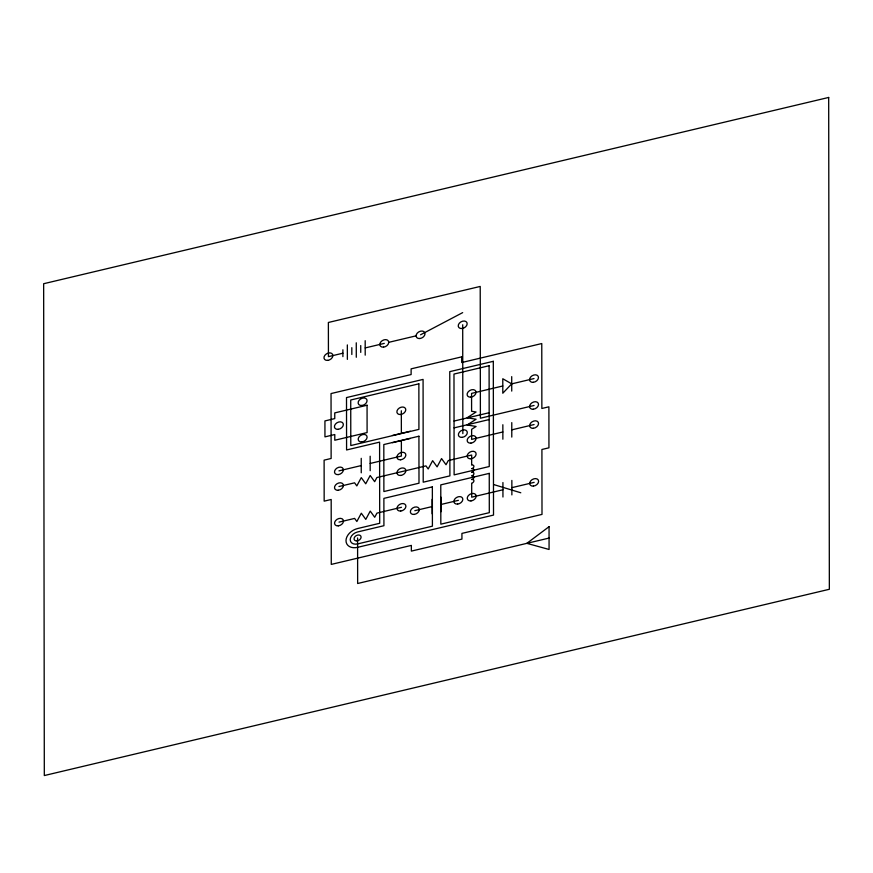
<?xml version="1.0" encoding="UTF-8"?>
<svg xmlns="http://www.w3.org/2000/svg" width="873" height="873" viewBox="0 0 873 873"><rect width="100%" height="100%" fill="white"/><g stroke="black" fill="none" stroke-linecap="round" stroke-linejoin="round"><path stroke-width="1.31" d="M511.72 383.869L502.804 393.21L502.783 378.751L511.72 383.869L534.025 378.576M420.557 334.785L462.679 312.621M342.903 353.205L328.434 356.642L328.379 322.475L480.215 286.442L480.39 418.222L534.058 405.487M365.198 347.923L384.273 343.395M388.736 342.336L416.094 335.843M502.793 385.986L471.573 393.396L471.595 411.259L476.058 412.012L467.142 417.741L476.069 419.247L467.153 424.976L476.08 426.471L471.627 429.341L471.638 439.381L502.859 431.971M392.446 435.474L410.288 431.24M454.047 421.048L489.164 412.722M454.058 427.89L489.175 419.553M392.457 442.698L410.299 438.464M338.953 470.863L361.247 465.571M370.174 463.454L401.394 456.044L401.373 440.581M511.785 429.854L534.08 424.562M338.964 486.523L354.58 482.824L356.817 485.912L361.269 477.618L365.732 483.795L370.185 475.501L374.659 481.678L376.885 477.531L425.948 465.887L428.185 468.976L432.637 460.682L437.1 466.859L441.552 458.565L446.027 464.742L448.253 460.595L471.66 455.04L471.671 465.08A2.379 1.702 -29.4 0 1 473.908 466.357A2.379 1.702 -29.4 0 1 471.671 468.692A2.379 1.702 -29.4 0 1 473.908 469.969A2.379 1.702 -29.4 0 1 471.682 472.315A2.379 1.702 -29.4 0 1 473.919 473.592A2.379 1.702 -29.4 0 1 471.682 475.927A2.379 1.702 -29.4 0 1 473.919 477.204A2.379 1.702 -29.4 0 1 471.693 479.539A2.379 1.702 -29.4 0 1 473.919 480.827A2.379 1.702 -29.4 0 1 471.693 483.162L471.715 497.184L502.935 489.775M339.019 522.119L354.624 518.42L356.861 521.508L361.313 513.215L365.787 519.391L370.239 511.098L374.703 517.274L376.929 513.128L401.46 507.3M414.817 510.683L432.135 506.58M441.051 504.463L458.369 500.349M511.862 487.658L534.156 482.365M549.062 538.074L357.646 583.502L357.592 537.943M494.009 484.657L520.788 492.776M511.709 376.634L511.731 391.093M511.774 422.619L511.785 437.089M511.851 480.423L511.873 494.893M502.848 424.736L502.87 439.206M502.924 482.54L502.946 497.01M462.701 324.778L462.843 433.63M441.04 497.228L441.061 511.698M432.124 499.345L432.146 513.815M401.329 410.768L401.362 433.357M370.163 456.219L370.185 470.689M365.187 340.688L365.209 355.147M361.236 458.336L361.258 472.806M360.735 345.555L360.745 352.397M356.271 342.805L356.293 357.264M351.819 347.672L351.83 354.514M347.345 344.922L347.367 359.381M342.893 349.789L342.903 356.631M549.052 526.692L526.845 543.344L549.073 549.466L549.052 526.692M828.684 97.449L43.65 283.725L44.316 775.551L829.35 589.275L828.684 97.449M461.686 356.861L411.118 368.853L411.118 374.55L331.042 393.559L331.129 458.478L324.112 460.147L324.167 501.146L331.183 499.487L331.271 564.405L411.347 545.407L411.358 551.103L461.937 539.099L461.926 533.403L542.002 514.404L541.915 449.475L548.942 447.816L548.888 406.807L541.86 408.477L541.773 343.547L461.697 362.546L461.686 356.861M493.31 361.313L449.759 371.647L449.901 475.872L423.209 482.202L423.078 379.406L346.505 397.575L346.581 449.966L379.591 442.131L379.7 523.287L357.581 528.547A12.342 8.828 -29.4 0 0 346.003 540.693A12.342 8.828 -29.4 0 0 357.603 547.338L493.518 515.081L493.31 361.313M489.098 365.732L453.982 374.07L454.124 474.868L489.24 466.531L489.098 365.732M418.865 383.825L350.728 399.998L350.793 445.557L418.92 429.385L418.865 383.825M367.064 405.236L334.752 412.896L334.763 418.593L324.931 420.928L324.952 436.871L334.785 434.536L334.785 440.232L367.096 432.572L367.064 405.236M418.931 436.216L383.814 444.553L383.88 491.543L418.996 483.206L418.931 436.216M432.353 486.872L383.88 498.374L383.924 525.71L357.581 531.963A7.846 5.62 -29.4 0 0 350.215 539.689A7.846 5.62 -29.4 0 0 357.592 543.923L432.408 526.168L432.353 486.872M489.251 473.373L440.778 484.875L440.832 524.171L489.306 512.669L489.251 473.373M533.283 382.319A4.747 3.394 -29.4 0 0 538.194 376.318A4.747 3.394 -29.4 0 0 530.577 377.092A4.747 3.394 -29.4 0 0 533.283 382.319M470.842 397.139A4.747 3.394 -29.4 0 0 475.752 391.137A4.747 3.394 -29.4 0 0 468.135 391.901A4.747 3.394 -29.4 0 0 470.842 397.139M533.425 486.108A4.747 3.394 -29.4 0 0 538.335 480.106A4.747 3.394 -29.4 0 0 530.719 480.881A4.747 3.394 -29.4 0 0 533.425 486.108M414.086 514.426A4.747 3.394 -29.4 0 0 418.996 508.435A4.747 3.394 -29.4 0 0 411.379 509.199A4.747 3.394 -29.4 0 0 414.086 514.426M457.638 504.092A4.747 3.394 -29.4 0 0 462.548 498.101A4.747 3.394 -29.4 0 0 454.931 498.865A4.747 3.394 -29.4 0 0 457.638 504.092M470.984 500.927A4.747 3.394 -29.4 0 0 475.894 494.926A4.747 3.394 -29.4 0 0 468.277 495.7A4.747 3.394 -29.4 0 0 470.984 500.927M400.598 414.511A4.747 3.394 -29.4 0 0 405.509 408.52A4.747 3.394 -29.4 0 0 397.892 409.284A4.747 3.394 -29.4 0 0 400.598 414.511M470.918 458.783A4.747 3.394 -29.4 0 0 475.84 452.781A4.747 3.394 -29.4 0 0 468.212 453.556A4.747 3.394 -29.4 0 0 470.918 458.783M470.907 443.124A4.747 3.394 -29.4 0 0 475.818 437.122A4.747 3.394 -29.4 0 0 468.19 437.897A4.747 3.394 -29.4 0 0 470.907 443.124M533.348 428.305A4.747 3.394 -29.4 0 0 538.259 422.303A4.747 3.394 -29.4 0 0 530.642 423.078A4.747 3.394 -29.4 0 0 533.348 428.305M400.729 511.043A4.747 3.394 -29.4 0 0 405.639 505.052A4.747 3.394 -29.4 0 0 398.023 505.816A4.747 3.394 -29.4 0 0 400.729 511.043M338.288 525.862A4.747 3.394 -29.4 0 0 343.198 519.861A4.747 3.394 -29.4 0 0 335.57 520.635A4.747 3.394 -29.4 0 0 338.288 525.862M338.211 474.606A4.747 3.394 -29.4 0 0 343.122 468.615A4.747 3.394 -29.4 0 0 335.505 469.379A4.747 3.394 -29.4 0 0 338.211 474.606M400.663 459.787A4.747 3.394 -29.4 0 0 405.574 453.796A4.747 3.394 -29.4 0 0 397.946 454.56A4.747 3.394 -29.4 0 0 400.663 459.787M338.233 490.266A4.747 3.394 -29.4 0 0 343.144 484.275A4.747 3.394 -29.4 0 0 335.527 485.039A4.747 3.394 -29.4 0 0 338.233 490.266M400.685 475.447A4.747 3.394 -29.4 0 0 405.596 469.456A4.747 3.394 -29.4 0 0 397.968 470.22A4.747 3.394 -29.4 0 0 400.685 475.447M357.013 540.889A3.743 2.674 -29.4 0 0 360.876 536.164A3.743 2.674 -29.4 0 0 354.875 536.764A3.743 2.674 -29.4 0 0 357.013 540.889M533.327 409.23A4.747 3.394 -29.4 0 0 538.237 403.228A4.747 3.394 -29.4 0 0 530.609 403.992A4.747 3.394 -29.4 0 0 533.327 409.23M461.959 328.521A4.747 3.394 -29.4 0 0 466.88 322.53A4.747 3.394 -29.4 0 0 459.253 323.294A4.747 3.394 -29.4 0 0 461.959 328.521M462.112 437.373A4.747 3.394 -29.4 0 0 467.022 431.371A4.747 3.394 -29.4 0 0 459.405 432.146A4.747 3.394 -29.4 0 0 462.112 437.373M419.815 338.528A4.747 3.394 -29.4 0 0 424.725 332.526A4.747 3.394 -29.4 0 0 417.108 333.3A4.747 3.394 -29.4 0 0 419.815 338.528M361.913 441.924A4.747 3.394 -29.4 0 0 366.824 435.922A4.747 3.394 -29.4 0 0 359.207 436.696A4.747 3.394 -29.4 0 0 361.913 441.924M361.859 405.476A4.747 3.394 -29.4 0 0 366.78 399.474A4.747 3.394 -29.4 0 0 359.152 400.249A4.747 3.394 -29.4 0 0 361.859 405.476M338.157 429.33A4.747 3.394 -29.4 0 0 343.067 423.34A4.747 3.394 -29.4 0 0 335.439 424.103A4.747 3.394 -29.4 0 0 338.157 429.33M327.691 360.385A4.747 3.394 -29.4 0 0 332.602 354.383A4.747 3.394 -29.4 0 0 324.985 355.158A4.747 3.394 -29.4 0 0 327.691 360.385M383.542 347.138A4.747 3.394 -29.4 0 0 388.452 341.136A4.747 3.394 -29.4 0 0 380.824 341.91A4.747 3.394 -29.4 0 0 383.542 347.138"/></g></svg>
